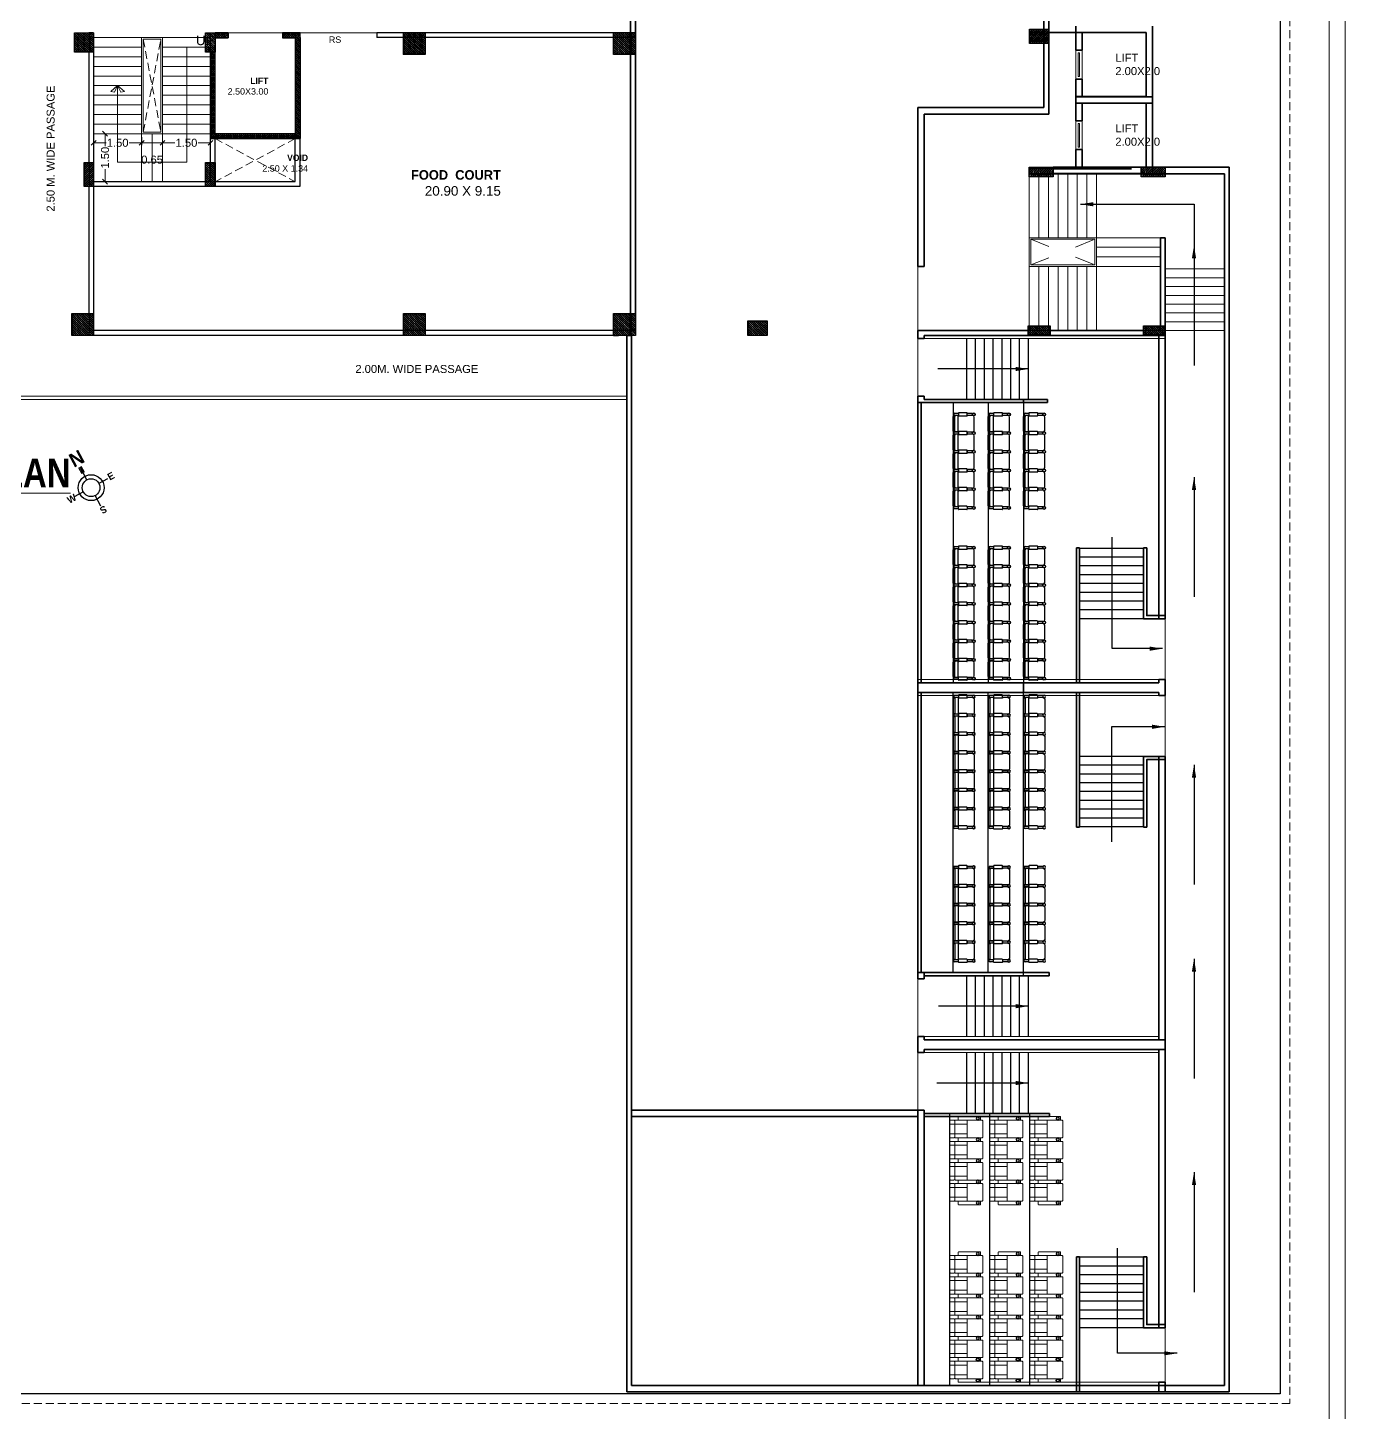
# Model space of a CAD drawing. Header units: feet. Extents: x 1354 to 2117, y 994 to 1430.
# Drawn here: x 1806.27 to 1847.45, y 1320.77 to 1364.02 of the extents above; entities that cross this region are included whole.
import ezdxf
from ezdxf.enums import TextEntityAlignment as Align

# ---------------------------------------------------------------- set-up
doc = ezdxf.new("R2010")
doc.units = ezdxf.units.FT
for name, pattern in [('ACAD_ISO02W100', [15, 12, -3]), ('ACAD_ISO03W100', [30, 12, -18]), ('DASHED2', [0.375, 0.25, -0.125]), ('HIDDEN', [0.375, 0.25, -0.125])]:
    doc.linetypes.add(name, pattern=pattern)
for name, color, linetype, lineweight in [('COLUMN (DCPL)', 10, 'Continuous', 30), ('COLUMN HATCH (DCPL)', 42, 'Continuous', 5), ('DIAMENTION', 6, 'Continuous', 13), ('door', 42, 'Continuous', 9), ('Door_TMOS', 252, 'Continuous', 15), ('DUCT (DCPL)', 8, 'HIDDEN', 13), ('H', 253, 'Continuous', 5), ('LINE-1-KEY (DCPL)', 253, 'Continuous', 9), ('stair', 22, 'Continuous', 9), ('Staircase_TMOS', 129, 'Continuous', 20), ('tex', 7, 'Continuous', 15), ('Text Common_TMOS', 150, 'Continuous', 20), ('wall', 7, 'Continuous', 30), ('Wall_TMOS', 5, 'Continuous', 35), ('WIN', 230, 'Continuous', 9)]:
    doc.layers.add(name, color=color, linetype=linetype, lineweight=lineweight)
for name, color, linetype in [('Layer2', 240, 'Continuous'), ('M2 furniture', 250, 'Continuous'), ('TEXT 1 RDH', 3, 'Continuous')]:
    doc.layers.add(name, color=color, linetype=linetype)
doc.styles.add('Arial Narrow', font='arial.ttf')
doc.styles.get("Standard").update_dxf_attribs({"font": 'arial.ttf'})
doc.styles.add('STYLE1', font='arial.ttf')
doc.styles.add('TECHNICBOLD', font='teb_____.pfb', dxfattribs={"height": 0.03})
doc.dimstyles.new('2_Dim_Wrk_Medium_TMOS', dxfattribs={"dimtxt": 0.18, "dimasz": 0.15, "dimexe": 0.18, "dimexo": 0.0625, "dimgap": 0.09, "dimtad": 0, "dimdec": 3, "dimzin": 0, "dimdsep": 46, "dimtxsty": 'STYLE1', "dimblk": 'OPEN90', "dimcen": 0.09, "dimclrd": 256, "dimclre": 256, "dimclrt": 256, "dimazin": 2, "dimtfac": 1, "dimtdec": 3, "dimtofl": 0, "dimtmove": 0, "dimatfit": 3, "dimfxl": 0, "dimtolj": 1, "dimtzin": 0, "dimlwd": -1, "dimlwe": -1, "dimarcsym": 0})
doc.dimstyles.new('SITE', dxfattribs={"dimtxt": 0.25, "dimasz": 0.15, "dimexe": 0.07, "dimexo": 0.07, "dimgap": 0.05, "dimtad": 0, "dimzin": 0, "dimdsep": 46, "dimtxsty": 'Arial Narrow', "dimblk": 'OBLIQUE', "dimcen": 0.09, "dimclrd": 4, "dimclre": 3, "dimclrt": 6, "dimadec": 0, "dimazin": 0, "dimtfac": 1, "dimtofl": 0, "dimtmove": 2, "dimatfit": 3, "dimfxl": 0, "dimtolj": 1, "dimtzin": 0, "dimlwd": -1, "dimlwe": -1, "dimarcsym": 0})

# ---------------------------------------------------------------- blocks, each defined once
blk = doc.blocks.new('_Oblique')
at = {"layer": 'Layer2', "color": 0, "lineweight": -2}
blk.add_line((-0.5, -0.5), (0.5, 0.5), dxfattribs=at)
blk = doc.blocks.new('*D34')
at = {"layer": 'DEFPOINTS', "color": 0}
for p in [(1808.336, 1360.713), (1809.836, 1360.713), (1809.836, 1360.428)]:
    blk.add_point(p, dxfattribs=at)
at = {"layer": 'DIAMENTION', "color": 3}
for p, q in [((1808.336, 1360.608), (1808.336, 1360.358)), ((1809.836, 1360.608), (1809.836, 1360.358))]:
    blk.add_line(p, q, dxfattribs=at)
at = {"layer": 'DIAMENTION', "color": 4}
for p, q in [((1808.336, 1360.428), (1808.723, 1360.428)), ((1809.836, 1360.428), (1809.448, 1360.428))]:
    blk.add_line(p, q, dxfattribs=at)
at = {"layer": 'DIAMENTION', "color": 4, "xscale": 0.15, "yscale": 0.15, "zscale": 0.15, "rotation": 180}
blk.add_blockref('_Oblique', (1808.336, 1360.428), dxfattribs=at)
at = {"layer": 'DIAMENTION', "color": 4, "xscale": 0.15, "yscale": 0.15, "zscale": 0.15}
blk.add_blockref('_Oblique', (1809.836, 1360.428), dxfattribs=at)
at = {"layer": 'DIAMENTION', "color": 6, "insert": (1809.086, 1360.428), "char_height": 0.25, "attachment_point": 5, "style": 'Arial Narrow'}
blk.add_mtext('\\A1;1.50', dxfattribs=at)
blk = doc.blocks.new('*D35')
at = {"layer": 'DEFPOINTS', "color": 0}
for p in [(1809.836, 1360.82), (1810.486, 1360.713), (1810.486, 1360.428)]:
    blk.add_point(p, dxfattribs=at)
at = {"layer": 'DIAMENTION', "color": 3}
for p, q in [((1809.836, 1360.608), (1809.836, 1360.358)), ((1810.486, 1360.608), (1810.486, 1360.358))]:
    blk.add_line(p, q, dxfattribs=at)
at = {"layer": 'DIAMENTION', "color": 4}
blk.add_line((1809.836, 1360.428), (1810.486, 1360.428), dxfattribs=at)
at = {"layer": 'DIAMENTION', "color": 4, "xscale": 0.15, "yscale": 0.15, "zscale": 0.15, "rotation": 180}
blk.add_blockref('_Oblique', (1809.836, 1360.428), dxfattribs=at)
at = {"layer": 'DIAMENTION', "color": 4, "xscale": 0.15, "yscale": 0.15, "zscale": 0.15}
blk.add_blockref('_Oblique', (1810.486, 1360.428), dxfattribs=at)
at = {"layer": 'DIAMENTION', "color": 6, "insert": (1810.161, 1359.9), "char_height": 0.25, "attachment_point": 5, "style": 'Arial Narrow'}
blk.add_mtext('\\A1;0.65', dxfattribs=at)
blk = doc.blocks.new('*D36')
at = {"layer": 'DEFPOINTS', "color": 0}
for p in [(1810.486, 1360.713), (1811.986, 1360.713), (1811.986, 1360.428)]:
    blk.add_point(p, dxfattribs=at)
at = {"layer": 'DIAMENTION', "color": 3}
for p, q in [((1810.486, 1360.608), (1810.486, 1360.358)), ((1811.986, 1360.608), (1811.986, 1360.358))]:
    blk.add_line(p, q, dxfattribs=at)
at = {"layer": 'DIAMENTION', "color": 4}
for p, q in [((1810.486, 1360.428), (1810.873, 1360.428)), ((1811.986, 1360.428), (1811.598, 1360.428))]:
    blk.add_line(p, q, dxfattribs=at)
at = {"layer": 'DIAMENTION', "color": 4, "xscale": 0.15, "yscale": 0.15, "zscale": 0.15, "rotation": 180}
blk.add_blockref('_Oblique', (1810.486, 1360.428), dxfattribs=at)
at = {"layer": 'DIAMENTION', "color": 4, "xscale": 0.15, "yscale": 0.15, "zscale": 0.15}
blk.add_blockref('_Oblique', (1811.986, 1360.428), dxfattribs=at)
at = {"layer": 'DIAMENTION', "color": 6, "insert": (1811.236, 1360.428), "char_height": 0.25, "attachment_point": 5, "style": 'Arial Narrow'}
blk.add_mtext('\\A1;1.50', dxfattribs=at)
blk = doc.blocks.new('*D37')
at = {"layer": 'DEFPOINTS', "color": 0}
for p in [(1808.67, 1360.713), (1808.692, 1360.713), (1808.67, 1359.213)]:
    blk.add_point(p, dxfattribs=at)
at = {"layer": 'DIAMENTION', "color": 3}
for p, q in [((1808.692, 1360.713), (1808.762, 1360.713)), ((1808.692, 1359.213), (1808.762, 1359.213))]:
    blk.add_line(p, q, dxfattribs=at)
at = {"layer": 'DIAMENTION', "color": 4}
for p, q in [((1808.692, 1360.713), (1808.692, 1360.326)), ((1808.692, 1359.213), (1808.692, 1359.601))]:
    blk.add_line(p, q, dxfattribs=at)
at = {"layer": 'DIAMENTION', "color": 4, "xscale": 0.15, "yscale": 0.15, "zscale": 0.15}
for p, rotation in [((1808.692, 1360.713), 90), ((1808.692, 1359.213), 270)]:
    blk.add_blockref('_Oblique', p, dxfattribs=dict(at, rotation=rotation))
at = {"layer": 'DIAMENTION', "color": 6, "insert": (1808.692, 1359.963), "char_height": 0.25, "attachment_point": 5, "rotation": 90, "style": 'Arial Narrow'}
blk.add_mtext('\\A1;1.50', dxfattribs=at)
blk = doc.blocks.new('sofa 25ctc')
at = {"linetype": 'ACAD_ISO02W100', "lineweight": 13}
for p, q in [((5538.648, 489.3, 0.003), (5538.648, 488.784, 0.003)), ((5538.935, 489.3, 0.003), (5538.935, 488.784, 0.003))]:
    blk.add_line(p, q, dxfattribs=at)
at = {"color": 1, "lineweight": 13, "elevation": 0.003}
for points in [[(5538.432, 489.048), (5538.516, 489.048, -0.414214), (5538.528, 489.036), (5538.528, 488.391, -0.414214), (5538.516, 488.379), (5538.432, 488.379, -0.414214), (5538.42, 488.391), (5538.42, 489.036, -0.414214)], [(5538.516, 489.048), (5538.432, 489.048, 0.414214), (5538.42, 489.036), (5538.42, 488.391, 0.414214), (5538.432, 488.379), (5538.516, 488.379, 0.414214), (5538.528, 488.391), (5538.528, 489.036, 0.414214)], [(5539.031, 489.154), (5538.552, 489.154, 0.414214), (5538.528, 489.13), (5538.528, 488.784), (5539.055, 488.784), (5539.055, 489.13, 0.414214)], [(5539.067, 489.048), (5539.151, 489.048, -0.414214), (5539.163, 489.036), (5539.163, 488.391, -0.414214), (5539.151, 488.379), (5539.067, 488.379, -0.414214), (5539.055, 488.391), (5539.055, 489.036, -0.414214)], [(5539.151, 489.048), (5539.067, 489.048, 0.414214), (5539.055, 489.036), (5539.055, 488.391, 0.414214), (5539.067, 488.379), (5539.151, 488.379, 0.414214), (5539.163, 488.391), (5539.163, 489.036, 0.414214)], [(5539.055, 488.784), (5538.528, 488.784), (5538.528, 488.331, 0.414214), (5538.552, 488.307), (5539.031, 488.307, 0.414214), (5539.055, 488.331)]]:
    blk.add_lwpolyline(points, format="xyb", close=True, dxfattribs=at)
at = {"color": 5, "linetype": 'ACAD_ISO02W100', "lineweight": 13, "elevation": 0.003}
blk.add_lwpolyline([(5539.031, 489.3), (5538.552, 489.3, 0.414214), (5538.528, 489.276), (5538.528, 489.178, 0.414214), (5538.552, 489.154), (5539.031, 489.154, 0.414214), (5539.055, 489.178), (5539.055, 489.276, 0.414214)], format="xyb", close=True, dxfattribs=at)
at = {"color": 116}
for centre, radius in [((5538.474, 488.459, 0.003), 0.0491), ((5538.474, 488.459, 0.003), 0.0441), ((5539.109, 488.459, 0.003), 0.0491), ((5539.109, 488.459, 0.003), 0.0441)]:
    blk.add_circle(centre, radius, dxfattribs=at)
blk = doc.blocks.new('22 CTC CHAIR')
at = {"layer": 'M2 furniture', "ltscale": 50}
for p, q in [((-0.7, 18.8), (-0.7, 3.2)), ((1.3, 20.8), (7.6, 20.8)), ((1.4, 23.1), (7.6, 23.1)), ((1.4, 20.9), (7.6, 20.9)), ((7.6, 20.6), (7.6, 23.4)), ((8.1, 23.9), (17.6, 23.9)), ((8.1, 20.1), (17.6, 20.1)), ((18.1, 23.4), (18.1, 20.6)), ((18.1, 23.1), (23.4, 23.1)), ((18.1, 20.9), (23.4, 20.9)), ((18.1, 20.7), (21.3, 20.7)), ((18.3, 20.7), (18.3, 1.3)), ((22.2, 19.6), (22.2, 19.6)), ((22.3, 19.6), (22.3, 2.4)), ((23.4, 23.1), (23.4, 20.9)), ((24.3, 19.6), (24.3, 2.4)), ((1.3, 1.2), (7.6, 1.2)), ((1.4, 1.1), (7.6, 1.1)), ((7.6, 1.4), (7.6, -1.4)), ((8.1, 1.9), (17.6, 1.9)), ((8.1, 1.9), (17.6, 1.9)), ((18.1, -1.4), (18.1, 1.4)), ((18.1, 1.3), (21.3, 1.3)), ((18.1, 1.1), (23.4, 1.1)), ((23.4, -1.1), (23.4, 1.1)), ((1.4, -1.1), (7.6, -1.1)), ((8.1, -1.9), (17.6, -1.9)), ((18.1, -1.1), (23.4, -1.1)), ((22.2, -2.4), (22.2, -2.4))]:
    blk.add_line(p, q, dxfattribs=at)
for centre, radius in [((0, 22), 1.75), ((0, 22), 1.5), ((0, 0), 1.75), ((0, 0), 1.5)]:
    blk.add_circle(centre, radius, dxfattribs=at)
for centre, radius, start, end in [((1.3, 18.8, 0), 2, 90, 180), ((8.1, 23.4, 0), 0.5, 90, 180), ((8.1, 20.6, 0), 0.5, 180, 270), ((17.6, 23.4), 0.5, 0, 90), ((17.6, 20.6), 0.5, 270, 0), ((21.3, 19.7, 0), 1, 0, 90), ((23.3, 19.6), 1, 0, 180), ((1.3, 3.2, 0), 2, 180, 270), ((8.1, 1.4, 0), 0.5, 90, 180), ((8.1, 1.4, 0), 0.5, 90, 180), ((17.6, 1.4), 0.5, 0, 90), ((17.6, 1.4), 0.5, 0, 90), ((21.3, 2.3, 0), 1, 270, 0), ((23.3, 2.4), 1, 180, 0), ((8.1, -1.4, 0), 0.5, 180, 270), ((17.6, -1.4), 0.5, 270, 0)]:
    blk.add_arc(centre, radius, start, end, dxfattribs=at)
blk = doc.blocks.new('_Open90')
at = {"color": 0, "linetype": 'ByBlock', "lineweight": -2}
for p, q in [((0, 0), (-1, 0)), ((-0.5, 0.5), (0, 0)), ((0, 0), (-0.5, -0.5))]:
    blk.add_line(p, q, dxfattribs=at)

msp = doc.modelspace()

# ---------------------------------------------------------------- hatches: boundary and pattern name
at = {"layer": 'COLUMN HATCH (DCPL)'}
h = msp.add_hatch(dxfattribs=at)
h.set_pattern_fill('SACNCR', color=256, scale=0.5, angle=450, style=0)
h.set_pattern_definition([(135, (7901.90748, 1047.543773), (-0.03314563037, -0.03314563037), []), (135, (7901.90748, 1047.57692), (-0.03314563037, -0.03314563037), [0, -0.046875])])
h.paths.add_polyline_path([(1807.7356, 1363.2624), (1807.7356, 1363.8624), (1808.3356, 1363.8624), (1808.3356, 1363.2624)], flags=0)
h = msp.add_hatch(dxfattribs=at)
h.set_pattern_fill('SACNCR', color=256, scale=0.5, angle=450, style=0)
h.set_pattern_definition([(135, (7902.05748, 1047.543773), (-0.03314563037, -0.03314563037), []), (135, (7902.05748, 1047.57692), (-0.03314563037, -0.03314563037), [0, -0.046875])])
h.paths.add_polyline_path([(1812.1356, 1363.2624), (1811.8356, 1363.2624), (1811.8356, 1363.8624), (1812.1356, 1363.8624)], flags=0)
h = msp.add_hatch(dxfattribs=at)
h.set_pattern_fill('SACNCR', color=256, scale=0.5, angle=450, style=0)
h.set_pattern_definition([(135, (-107.014676, 17914.97945), (-0.03314563037, -0.03314563037), []), (135, (-107.014676, 17915.012595), (-0.03314563037, -0.03314563037), [0, -0.046875])])
h.paths.add_polyline_path([(1814.7842, 1363.8624), (1814.2349, 1363.8624), (1814.2349, 1363.7124), (1814.6342, 1363.7124), (1814.6342, 1360.7124), (1812.1356, 1360.7124), (1812.1356, 1363.2624), (1811.9856, 1363.2624), (1811.9856, 1360.5624), (1814.7842, 1360.5624)])
h.paths.add_polyline_path([(1812.5349, 1363.8624), (1812.1356, 1363.8624), (1812.1356, 1363.7124), (1812.5349, 1363.7124)], flags=17)
h = msp.add_hatch(dxfattribs=at)
h.set_pattern_fill('SACNCR', color=256, scale=0.5, angle=450, style=0)
h.set_pattern_definition([(135, (7902.13178, 1047.503773), (-0.03314563037, -0.03314563037), []), (135, (7902.13178, 1047.53692), (-0.03314563037, -0.03314563037), [0, -0.046875])])
h.paths.add_polyline_path([(1818.0185, 1363.1824), (1818.0185, 1363.8624), (1818.6985, 1363.8624), (1818.6985, 1363.1824)], flags=0)
h = msp.add_hatch(dxfattribs=at)
h.set_pattern_fill('SACNCR', color=256, scale=0.5, angle=450, style=0)
h.set_pattern_definition([(135, (7902.397483, 1047.503773), (-0.03314563037, -0.03314563037), []), (135, (7902.397483, 1047.53692), (-0.03314563037, -0.03314563037), [0, -0.046875])])
h.paths.add_polyline_path([(1824.5842, 1363.1824), (1824.5842, 1363.8624), (1825.2642, 1363.8624), (1825.2642, 1363.1824)], flags=0)
h = msp.add_hatch(dxfattribs=at)
h.set_pattern_fill('SACNCR', color=256, scale=0.5, angle=360, style=0)
h.set_pattern_definition([(45, (1520.664514, 2176.4851), (-0.0331456304, 0.0331456304), []), (45, (1520.69766, 2176.4851), (-0.0331456304, 0.0331456304), [0, -0.046875])])
h.paths.add_polyline_path([(1837.5836, 1363.5282), (1837.5836, 1363.9785), (1838.1836, 1363.9785), (1838.1836, 1363.5282)])
h = msp.add_hatch(dxfattribs=at)
h.set_pattern_fill('SACNCR', color=256, scale=0.5, angle=540, style=0)
h.set_pattern_definition([(225, (2119.554293, 7453.309254), (0.03314563037, -0.03314563037), []), (225, (2119.521147, 7453.309254), (0.03314563037, -0.03314563037), [0, -0.046875])])
h.paths.add_polyline_path([(1808.3356, 1359.0624), (1808.0356, 1359.0624), (1808.0356, 1359.8124), (1808.3356, 1359.8124)], flags=0)
h = msp.add_hatch(dxfattribs=at)
h.set_pattern_fill('SACNCR', color=256, scale=0.5, angle=450, style=0)
h.set_pattern_definition([(135, (7902.05748, 1048.068773), (-0.03314563037, -0.03314563037), []), (135, (7902.05748, 1048.10192), (-0.03314563037, -0.03314563037), [0, -0.046875])])
h.paths.add_polyline_path([(1812.1356, 1359.0624), (1811.8356, 1359.0624), (1811.8356, 1359.8124), (1812.1356, 1359.8124)], flags=0)
h = msp.add_hatch(dxfattribs=at)
h.set_pattern_fill('SACNCR', color=256, scale=0.5, angle=540, style=0)
h.set_pattern_definition([(225, (2147.795615, 540.63728), (0.0331456304, -0.0331456304), []), (225, (2147.76247, 540.63728), (0.0331456304, -0.0331456304), [0, -0.046875])])
h.paths.add_polyline_path([(1838.3266, 1359.6692), (1838.3266, 1359.3696), (1837.5766, 1359.3696), (1837.5766, 1359.6692)])
h = msp.add_hatch(dxfattribs=at)
h.set_pattern_fill('SACNCR', color=256, scale=0.5, angle=540, style=0)
h.set_pattern_definition([(225, (2151.295615, 540.63728), (0.0331456304, -0.0331456304), []), (225, (2151.26247, 540.63728), (0.0331456304, -0.0331456304), [0, -0.046875])])
h.paths.add_polyline_path([(1841.8266, 1359.6692), (1841.8266, 1359.3696), (1841.0766, 1359.3696), (1841.0766, 1359.6692)])
h = msp.add_hatch(dxfattribs=at)
h.set_pattern_fill('SACNCR', color=256, scale=0.5, angle=450, style=0)
h.set_pattern_definition([(135, (7901.86748, 1048.033773), (-0.03314563037, -0.03314563037), []), (135, (7901.86748, 1048.06692), (-0.03314563037, -0.03314563037), [0, -0.046875])])
h.paths.add_polyline_path([(1807.6556, 1354.4124), (1807.6556, 1355.0924), (1808.3356, 1355.0924), (1808.3356, 1354.4124)], flags=0)
h = msp.add_hatch(dxfattribs=at)
h.set_pattern_fill('SACNCR', color=256, scale=0.5, angle=450, style=0)
h.set_pattern_definition([(135, (7902.13178, 1048.033773), (-0.03314563037, -0.03314563037), []), (135, (7902.13178, 1048.06692), (-0.03314563037, -0.03314563037), [0, -0.046875])])
h.paths.add_polyline_path([(1818.0185, 1354.4124), (1818.0185, 1355.0924), (1818.6985, 1355.0924), (1818.6985, 1354.4124)], flags=0)
h = msp.add_hatch(dxfattribs=at)
h.set_pattern_fill('SACNCR', color=256, scale=0.5, angle=450, style=0)
h.set_pattern_definition([(135, (7902.397483, 1048.033773), (-0.03314563037, -0.03314563037), []), (135, (7902.397483, 1048.06692), (-0.03314563037, -0.03314563037), [0, -0.046875])])
h.paths.add_polyline_path([(1824.5842, 1354.4124), (1824.5842, 1355.0924), (1825.2642, 1355.0924), (1825.2642, 1354.4124)], flags=0)
h = msp.add_hatch(dxfattribs=at)
h.set_pattern_fill('SACNCR', color=256, scale=0.5, angle=450, style=0)
h.set_pattern_definition([(135, (7912.817377, 1023.01166), (-0.03314563037, -0.03314563037), []), (135, (7912.817377, 1023.044807), (-0.03314563037, -0.03314563037), [0, -0.046875])])
h.paths.add_polyline_path([(1828.7841, 1354.412), (1828.7841, 1354.8629), (1829.3841, 1354.8629), (1829.3841, 1354.412)])
h = msp.add_hatch(dxfattribs=at)
h.set_pattern_fill('SACNCR', color=256, scale=0.5, angle=450, style=0)
h.set_pattern_definition([(135, (1015.358876, 1055.145325), (-0.0331456304, -0.0331456304), []), (135, (1015.358876, 1055.17847), (-0.0331456304, -0.0331456304), [0, -0.046875])])
h.paths.add_polyline_path([(1837.5431, 1354.4177), (1837.5431, 1354.7146), (1838.2231, 1354.7146), (1838.2231, 1354.4177)])
h = msp.add_hatch(dxfattribs=at)
h.set_pattern_fill('SACNCR', color=256, scale=0.5, angle=450, style=0)
h.set_pattern_definition([(135, (1018.962426, 1055.145325), (-0.0331456304, -0.0331456304), []), (135, (1018.962426, 1055.17847), (-0.0331456304, -0.0331456304), [0, -0.046875])])
h.paths.add_polyline_path([(1841.1467, 1354.4177), (1841.1467, 1354.7146), (1841.8267, 1354.7146), (1841.8267, 1354.4177)])

# ---------------------------------------------------------------- linework, layer by layer
at = {"color": 116}
for p, q in [((1835.623, 1352.4122), (1835.623, 1354.313)), ((1835.898, 1352.4122), (1835.898, 1354.313)), ((1836.173, 1352.4122), (1836.173, 1354.313)), ((1836.448, 1352.4122), (1836.448, 1354.313)), ((1836.723, 1352.4122), (1836.723, 1354.313)), ((1836.998, 1352.4122), (1836.998, 1354.313)), ((1837.273, 1352.4122), (1837.273, 1354.313)), ((1837.548, 1352.4122), (1837.548, 1354.313)), ((1835.193, 1352.3122), (1835.193, 1343.5592)), ((1836.293, 1352.3122), (1836.293, 1343.5592)), ((1837.393, 1352.4122), (1837.393, 1343.5592)), ((1841.1466, 1347.7592), (1839.1466, 1347.7592)), ((1841.1466, 1347.4842), (1839.1466, 1347.4842)), ((1841.1466, 1347.2092), (1839.1466, 1347.2092)), ((1841.1466, 1347.2092), (1839.1466, 1347.2092)), ((1841.1466, 1346.9342), (1839.1466, 1346.9342)), ((1841.1466, 1346.6592), (1839.1466, 1346.6592)), ((1841.1466, 1346.3842), (1839.1466, 1346.3842)), ((1841.1466, 1346.1092), (1839.1466, 1346.1092)), ((1841.1466, 1345.8342), (1839.1466, 1345.8342)), ((1841.1466, 1345.5592), (1839.1466, 1345.5592)), ((1835.193, 1334.5062), (1835.193, 1343.2592)), ((1836.293, 1334.5062), (1836.293, 1343.2592)), ((1837.393, 1334.4062), (1837.393, 1343.2592)), ((1841.1466, 1341.2592), (1839.1466, 1341.2592)), ((1841.1466, 1340.9842), (1839.1466, 1340.9842)), ((1841.1466, 1340.7092), (1839.1466, 1340.7092)), ((1841.1466, 1340.4342), (1839.1466, 1340.4342)), ((1841.1466, 1340.1592), (1839.1466, 1340.1592)), ((1841.1466, 1339.8842), (1839.1466, 1339.8842)), ((1841.1466, 1339.6092), (1839.1466, 1339.6092)), ((1841.1466, 1339.6092), (1839.1466, 1339.6092)), ((1841.1466, 1339.3342), (1839.1466, 1339.3342)), ((1841.1466, 1339.0592), (1839.1466, 1339.0592)), ((1835.623, 1332.5062), (1835.623, 1334.407)), ((1835.898, 1332.5062), (1835.898, 1334.407)), ((1836.173, 1332.5062), (1836.173, 1334.407)), ((1836.448, 1332.5062), (1836.448, 1334.407)), ((1836.723, 1332.5062), (1836.723, 1334.407)), ((1836.998, 1332.5062), (1836.998, 1334.407)), ((1837.273, 1332.5062), (1837.273, 1334.407)), ((1837.548, 1332.5062), (1837.548, 1334.407)), ((1834.293, 1332.4062), (1834.293, 1332.5062)), ((1835.623, 1330.1062), (1835.623, 1332.007)), ((1835.898, 1330.1062), (1835.898, 1332.007)), ((1836.173, 1330.1062), (1836.173, 1332.007)), ((1836.448, 1330.1062), (1836.448, 1332.007)), ((1836.723, 1330.1062), (1836.723, 1332.007)), ((1836.998, 1330.1062), (1836.998, 1332.007)), ((1837.273, 1330.1062), (1837.273, 1332.007)), ((1837.548, 1330.1062), (1837.548, 1332.007)), ((1835.0932, 1321.6062), (1835.0932, 1330.1062)), ((1836.3432, 1321.6062), (1836.3432, 1330.1062)), ((1837.5932, 1321.6062), (1837.5932, 1330.1062)), ((1841.1466, 1325.6111), (1839.1466, 1325.6111)), ((1841.1466, 1325.3361), (1839.1466, 1325.3361)), ((1841.1466, 1325.0611), (1839.1466, 1325.0611)), ((1841.1466, 1325.0611), (1839.1466, 1325.0611)), ((1841.1466, 1324.7861), (1839.1466, 1324.7861)), ((1841.1466, 1324.5111), (1839.1466, 1324.5111)), ((1841.1466, 1324.2361), (1839.1466, 1324.2361)), ((1841.1466, 1323.9611), (1839.1466, 1323.9611)), ((1841.1466, 1323.6861), (1839.1466, 1323.6861)), ((1841.1466, 1323.4111), (1839.1466, 1323.4111))]:
    msp.add_line(p, q, dxfattribs=at)
at = {"color": 7, "lineweight": 20}
for points in [[(1761.6809, 1388.9386), (1847.4521, 1388.9386), (1847.4521, 1308.7994), (1761.6809, 1308.7994)], [(1762.1809, 1388.4386), (1846.9521, 1388.4386), (1846.9521, 1309.2994), (1762.1809, 1309.2994)]]:
    msp.add_lwpolyline(points, close=True, dxfattribs=at)
at = {"layer": 'COLUMN (DCPL)'}
for points in [[(1807.7356, 1363.2624), (1807.7356, 1363.8624), (1808.3356, 1363.8624), (1808.3356, 1363.2624)], [(1812.1356, 1363.2624), (1811.8356, 1363.2624), (1811.8356, 1363.8624), (1812.1356, 1363.8624)], [(1814.7842, 1363.8624), (1814.2349, 1363.8624), (1814.2349, 1363.7124), (1814.6342, 1363.7124), (1814.6342, 1360.7124), (1812.1356, 1360.7124), (1812.1356, 1363.2624), (1811.9856, 1363.2624), (1811.9856, 1360.5624), (1814.7842, 1360.5624)], [(1812.5349, 1363.8624), (1812.1356, 1363.8624), (1812.1356, 1363.7124), (1812.5349, 1363.7124)], [(1818.0185, 1363.1824), (1818.0185, 1363.8624), (1818.6985, 1363.8624), (1818.6985, 1363.1824)], [(1824.5842, 1363.1824), (1824.5842, 1363.8624), (1825.2642, 1363.8624), (1825.2642, 1363.1824)], [(1837.5836, 1363.5282), (1837.5836, 1363.9785), (1838.1836, 1363.9785), (1838.1836, 1363.5282)], [(1808.3356, 1359.0624), (1808.0356, 1359.0624), (1808.0356, 1359.8124), (1808.3356, 1359.8124)], [(1812.1356, 1359.0624), (1811.8356, 1359.0624), (1811.8356, 1359.8124), (1812.1356, 1359.8124)], [(1838.3266, 1359.6692), (1838.3266, 1359.3696), (1837.5766, 1359.3696), (1837.5766, 1359.6692)], [(1841.8266, 1359.6692), (1841.8266, 1359.3696), (1841.0766, 1359.3696), (1841.0766, 1359.6692)], [(1807.6556, 1354.4124), (1807.6556, 1355.0924), (1808.3356, 1355.0924), (1808.3356, 1354.4124)], [(1818.0185, 1354.4124), (1818.0185, 1355.0924), (1818.6985, 1355.0924), (1818.6985, 1354.4124)], [(1824.5842, 1354.4124), (1824.5842, 1355.0924), (1825.2642, 1355.0924), (1825.2642, 1354.4124)], [(1828.7841, 1354.4126), (1828.7841, 1354.8629), (1829.3841, 1354.8629), (1829.3841, 1354.4126)], [(1837.5431, 1354.4177), (1837.5431, 1354.7146), (1838.2231, 1354.7146), (1838.2231, 1354.4177)], [(1841.1467, 1354.4177), (1841.1467, 1354.7146), (1841.8267, 1354.7146), (1841.8267, 1354.4177)]]:
    msp.add_lwpolyline(points, close=True, dxfattribs=at)
at = {"layer": 'DIAMENTION', "linetype": 'DASHED2'}
for p, q in [((1809.8856, 1360.763), (1810.4356, 1363.663)), ((1809.8856, 1363.663), (1810.4356, 1360.763))]:
    msp.add_line(p, q, dxfattribs=at)
at = {"layer": 'door'}
for p, q in [((1834.093, 1356.5637), (1834.093, 1354.563)), ((1834.093, 1354.313), (1834.093, 1352.5122)), ((1841.8266, 1343.6592), (1841.8266, 1345.5592)), ((1841.8266, 1343.1592), (1841.8266, 1341.2592)), ((1834.093, 1334.3062), (1834.093, 1332.5062)), ((1834.093, 1332.0062), (1834.093, 1330.2062)), ((1841.8266, 1321.7062), (1841.8266, 1323.4111))]:
    msp.add_line(p, q, dxfattribs=at)
at = {"layer": 'Door_TMOS'}
for points in [[(1839.0272, 1362.4203), (1839.2272, 1362.4203), (1839.2272, 1363.3203), (1839.0272, 1363.3203)], [(1839.1072, 1362.5003), (1839.1472, 1362.5003), (1839.1472, 1363.2403), (1839.1072, 1363.2403)], [(1839.0272, 1360.2144), (1839.2272, 1360.2144), (1839.2272, 1361.1144), (1839.0272, 1361.1144)], [(1839.1072, 1360.2944), (1839.1472, 1360.2944), (1839.1472, 1361.0344), (1839.1072, 1361.0344)]]:
    msp.add_lwpolyline(points, close=True, dxfattribs=at)
at = {"layer": 'DUCT (DCPL)'}
for p, q in [((1812.1356, 1360.5582), (1814.6342, 1359.213)), ((1814.6342, 1360.5582), (1812.1356, 1359.213))]:
    msp.add_line(p, q, dxfattribs=at)
at = {"layer": 'H', "linetype": 'HIDDEN'}
msp.add_lwpolyline([(1764.2261, 1386.4444), (1845.7211, 1386.4444), (1845.7211, 1321.044), (1764.2261, 1321.044)], close=True, dxfattribs=at)
at = {"layer": 'LINE-1-KEY (DCPL)'}
for points in [[(1834.093, 1354.313), (1834.293, 1354.313)], [(1834.293, 1354.313), (1841.8266, 1354.313)], [(1841.6266, 1343.6592), (1834.093, 1343.6592)], [(1834.093, 1343.1592), (1841.6266, 1343.1592)], [(1841.6266, 1332.5062), (1834.293, 1332.5062)], [(1834.293, 1332.0062), (1841.6266, 1332.0062)], [(1841.8266, 1321.7062), (1835.9432, 1321.7062)]]:
    msp.add_lwpolyline(points, dxfattribs=at)
at = {"layer": 'stair'}
for p, q in [((1812.5349, 1363.8624), (1814.2349, 1363.8624)), ((1811.9856, 1363.713), (1808.3356, 1363.713)), ((1809.8356, 1363.413), (1808.3356, 1363.413)), ((1809.8356, 1363.713), (1809.8356, 1359.213)), ((1810.4856, 1363.713), (1809.8356, 1363.713)), ((1810.4356, 1363.663), (1809.8856, 1363.663)), ((1809.8856, 1363.663), (1809.8856, 1360.763)), ((1810.4356, 1360.763), (1810.4356, 1363.663)), ((1810.4856, 1359.213), (1810.4856, 1363.713)), ((1811.9856, 1363.413), (1810.4856, 1363.413)), ((1809.8356, 1363.113), (1808.3356, 1363.113)), ((1811.9856, 1363.113), (1810.4856, 1363.113)), ((1809.8356, 1362.813), (1808.3356, 1362.813)), ((1811.9856, 1362.813), (1810.4856, 1362.813)), ((1809.8356, 1362.513), (1808.3356, 1362.513)), ((1809.8356, 1362.213), (1808.3356, 1362.213)), ((1811.9856, 1362.513), (1810.4856, 1362.513)), ((1811.9856, 1362.213), (1810.4856, 1362.213)), ((1809.8356, 1361.913), (1808.3356, 1361.913)), ((1811.9856, 1361.913), (1810.4856, 1361.913)), ((1809.8356, 1361.613), (1808.3356, 1361.613)), ((1809.8356, 1361.313), (1808.3356, 1361.313)), ((1811.9856, 1361.613), (1810.4856, 1361.613)), ((1811.9856, 1361.313), (1810.4856, 1361.313)), ((1809.8356, 1361.013), (1808.3356, 1361.013)), ((1811.9856, 1361.013), (1810.4856, 1361.013)), ((1811.9856, 1360.713), (1808.3356, 1360.713)), ((1810.4356, 1360.763), (1809.8856, 1360.763)), ((1810.1606, 1360.713), (1810.1606, 1359.213)), ((1837.5766, 1359.4637), (1837.5766, 1357.4637)), ((1837.8766, 1359.4637), (1837.8766, 1357.4637)), ((1838.1766, 1359.4637), (1838.1766, 1357.4637)), ((1838.4766, 1359.4637), (1838.4766, 1357.4637)), ((1838.7766, 1359.4637), (1838.7766, 1357.4637)), ((1839.0766, 1359.4637), (1839.0766, 1357.4637)), ((1839.3766, 1359.4637), (1839.3766, 1357.4637)), ((1839.6766, 1359.4637), (1839.6766, 1357.4637)), ((1839.6766, 1357.4637), (1841.6766, 1357.4637)), ((1839.6766, 1357.1637), (1841.6766, 1357.1637)), ((1837.5766, 1356.5637), (1837.5766, 1354.563)), ((1837.8766, 1356.5637), (1837.8766, 1354.563)), ((1838.1766, 1356.5637), (1838.1766, 1354.563)), ((1838.4766, 1356.5637), (1838.4766, 1354.563)), ((1838.7766, 1356.5637), (1838.7766, 1354.563)), ((1839.0766, 1356.5637), (1839.0766, 1354.563)), ((1839.3766, 1356.5637), (1839.3766, 1354.563)), ((1839.6766, 1356.8637), (1841.6766, 1356.8637)), ((1839.6766, 1356.5637), (1839.6766, 1354.563)), ((1839.6766, 1356.5637), (1841.6766, 1356.5637))]:
    msp.add_line(p, q, dxfattribs=at)
for points in [[(1809.0856, 1362.213), (1809.0856, 1359.8218), (1811.245, 1359.8218), (1811.245, 1363.413)], [(1809.0856, 1362.213), (1808.8684, 1362.0342), (1808.9861, 1362.008), (1809.0856, 1362.213)], [(1809.0856, 1362.213), (1809.3029, 1362.0342), (1809.1852, 1362.008), (1809.0856, 1362.213)]]:
    msp.add_lwpolyline(points, dxfattribs=at)
at = {"layer": 'Staircase_TMOS'}
for p, q in [((1837.5766, 1357.4637), (1839.6766, 1357.4637)), ((1837.5766, 1356.5637), (1837.5766, 1357.4637)), ((1837.6266, 1357.4137), (1839.6266, 1357.4137)), ((1837.6266, 1356.6137), (1837.6266, 1357.4137)), ((1839.6266, 1357.4137), (1839.6266, 1356.6137)), ((1839.6766, 1357.4637), (1839.6766, 1356.5637)), ((1837.5766, 1356.5637), (1839.6766, 1356.5637)), ((1837.6266, 1356.6137), (1839.6266, 1356.6137)), ((1841.8266, 1356.488), (1843.6766, 1356.488)), ((1841.8266, 1356.213), (1843.6766, 1356.213)), ((1841.8266, 1355.938), (1843.6766, 1355.938)), ((1841.8266, 1355.663), (1843.6766, 1355.663)), ((1841.8266, 1355.388), (1843.6766, 1355.388)), ((1841.8266, 1355.113), (1843.6766, 1355.113)), ((1841.8266, 1354.838), (1843.6766, 1354.838)), ((1841.8266, 1354.563), (1843.6766, 1354.563))]:
    msp.add_line(p, q, dxfattribs=at)
at = {"layer": 'Staircase_TMOS', "linetype": 'ACAD_ISO03W100', "ltscale": 0.05}
for p, q in [((1837.6266, 1356.6137), (1839.6266, 1357.4137)), ((1837.6266, 1357.4137), (1839.6266, 1356.6137))]:
    msp.add_line(p, q, dxfattribs=at)
at = {"layer": 'wall'}
for p, q in [((1808.3356, 1363.863), (1808.1856, 1363.863)), ((1808.1856, 1363.863), (1808.1856, 1354.413)), ((1808.3356, 1363.863), (1808.3356, 1359.213)), ((1811.9856, 1359.213), (1811.9856, 1363.863)), ((1812.5349, 1363.8624), (1812.1356, 1363.8624)), ((1812.4349, 1363.7124), (1812.4349, 1363.8624)), ((1812.5349, 1363.8624), (1812.5349, 1363.7124)), ((1814.6342, 1363.863), (1814.6342, 1360.5624)), ((1825.2642, 1363.863), (1817.1842, 1363.863)), ((1817.1842, 1363.863), (1817.1842, 1363.713)), ((1825.2642, 1363.863), (1824.5842, 1363.863)), ((1812.1356, 1359.213), (1812.1356, 1363.713)), ((1812.4349, 1363.7124), (1812.1356, 1363.7124)), ((1812.5349, 1363.7124), (1812.1356, 1363.7124)), ((1814.7842, 1363.713), (1814.7842, 1360.5624)), ((1825.2642, 1363.713), (1817.1842, 1363.713)), ((1839.0246, 1361.5513), (1839.0245, 1361.3213)), ((1814.6342, 1360.7124), (1812.1356, 1360.7124)), ((1814.6342, 1360.5624), (1812.1356, 1360.5624)), ((1811.9856, 1359.213), (1808.3356, 1359.213)), ((1838.3266, 1359.465), (1841.4272, 1359.4644)), ((1811.9856, 1359.063), (1808.1856, 1359.063)), ((1808.3356, 1359.063), (1808.3356, 1354.563)), ((1825.2642, 1354.563), (1808.3356, 1354.563)), ((1825.2642, 1354.413), (1808.3356, 1354.413)), ((1807.9739, 1350.0854), (1807.8704, 1350.2783)), ((1808.1237, 1349.8987), (1807.9089, 1350.2989)), ((1808.0509, 1350.1267), (1807.9474, 1350.3196)), ((1808.7684, 1349.9299), (1808.4993, 1349.7855)), ((1807.7413, 1349.3787), (1808.0105, 1349.5231)), ((1808.5638, 1349.0786), (1808.386, 1349.4099))]:
    msp.add_line(p, q, dxfattribs=at)
msp.add_lwpolyline([(1764.5261, 1386.1444), (1845.4211, 1386.1444), (1845.4211, 1321.344), (1764.5261, 1321.344)], close=True, dxfattribs=at)
for points in [[(1812.1356, 1359.07), (1814.7842, 1359.07), (1814.7842, 1360.5624)], [(1812.1356, 1359.22), (1814.6342, 1359.22), (1814.6342, 1360.5624)]]:
    msp.add_lwpolyline(points, dxfattribs=at)
for radius in [0.4048, 0.2774]:
    msp.add_circle((1808.2549, 1349.6543), radius, dxfattribs=at)
at = {"layer": 'Wall_TMOS'}
for p, q in [((1838.1842, 1361.3258), (1838.1842, 1381.5847)), ((1838.0342, 1361.5258), (1838.0342, 1381.4347)), ((1824.5842, 1363.863), (1824.7342, 1363.863)), ((1825.1142, 1363.863), (1825.1142, 1354.413)), ((1825.2642, 1363.863), (1825.2642, 1354.413)), ((1838.1836, 1363.8703), (1841.2272, 1363.8703)), ((1839.0272, 1364.0703), (1839.0272, 1363.8703)), ((1839.0272, 1363.8703), (1839.0272, 1363.3203)), ((1839.2272, 1363.8703), (1839.2272, 1363.3203)), ((1841.2272, 1363.8703), (1841.2272, 1361.8703)), ((1841.4272, 1361.6703), (1841.4272, 1364.0703)), ((1839.2272, 1363.3203), (1839.0272, 1363.3203)), ((1839.2272, 1363.3203), (1839.0272, 1363.3203)), ((1841.4272, 1363.1663), (1841.4272, 1363.0663)), ((1839.2272, 1362.4203), (1839.0272, 1362.4203)), ((1839.0272, 1362.4203), (1839.0272, 1361.8703)), ((1839.2272, 1362.4203), (1839.0272, 1362.4203)), ((1839.2272, 1362.4203), (1839.2272, 1361.8703)), ((1841.2272, 1361.8703), (1839.0272, 1361.8703)), ((1839.0272, 1361.8703), (1839.0272, 1361.6703)), ((1839.2272, 1361.8644), (1839.0272, 1361.8644)), ((1839.0272, 1361.8644), (1839.0272, 1361.6644)), ((1839.0272, 1361.6703), (1839.0272, 1361.8203)), ((1839.0272, 1361.6703), (1841.4272, 1361.6703)), ((1839.0272, 1361.6644), (1841.2272, 1361.6644)), ((1839.0272, 1361.6644), (1839.0272, 1361.1144)), ((1841.4272, 1361.8644), (1839.2272, 1361.8644)), ((1839.2272, 1361.6644), (1839.2272, 1361.1144)), ((1841.2272, 1361.6644), (1841.2272, 1359.6644)), ((1841.4272, 1359.4644), (1841.4272, 1361.8644)), ((1834.093, 1361.5258), (1834.093, 1356.5637)), ((1838.0342, 1361.5258), (1834.093, 1361.5258)), ((1834.293, 1361.3258), (1834.293, 1356.5637)), ((1838.1842, 1361.3258), (1834.293, 1361.3258)), ((1839.2272, 1361.1144), (1839.0272, 1361.1144)), ((1839.2272, 1361.1144), (1839.0272, 1361.1144)), ((1841.4272, 1360.9604), (1841.4272, 1360.8604)), ((1839.0272, 1360.2144), (1839.0272, 1359.6644)), ((1839.2272, 1360.2144), (1839.0272, 1360.2144)), ((1839.2272, 1360.2144), (1839.0272, 1360.2144)), ((1839.2272, 1360.2144), (1839.2272, 1359.6644)), ((1837.5766, 1359.6137), (1840.7648, 1359.6137)), ((1837.5766, 1359.4637), (1837.5766, 1359.6137)), ((1841.2272, 1359.6644), (1838.3266, 1359.665)), ((1838.3266, 1359.665), (1838.3266, 1359.465)), ((1838.3266, 1359.465), (1838.3266, 1359.615)), ((1840.9148, 1359.6692), (1841.0766, 1359.6692)), ((1841.0766, 1359.6692), (1843.8266, 1359.6692)), ((1843.8266, 1321.4062), (1843.8266, 1359.6692)), ((1837.5766, 1359.4637), (1843.6766, 1359.4637)), ((1838.3266, 1359.465), (1841.4272, 1359.4644)), ((1843.6766, 1321.6062), (1843.6766, 1359.4637)), ((1841.6743, 1357.4637), (1841.6743, 1354.563)), ((1841.6766, 1357.4637), (1841.8266, 1357.4637)), ((1841.8266, 1357.4637), (1841.8266, 1353.9948)), ((1834.293, 1356.5637), (1834.093, 1356.5637)), ((1824.5842, 1354.413), (1824.7342, 1354.413)), ((1824.9932, 1321.4062), (1824.9932, 1354.4124)), ((1824.9932, 1354.4124), (1825.1432, 1354.4124)), ((1825.1432, 1321.6062), (1825.1432, 1354.4124)), ((1825.1432, 1321.6062), (1825.1432, 1354.4124)), ((1834.093, 1354.563), (1841.8266, 1354.563)), ((1834.093, 1354.313), (1834.093, 1354.563)), ((1834.093, 1354.4122), (1834.093, 1354.313)), ((1834.093, 1354.313), (1834.293, 1354.313)), ((1834.293, 1354.413), (1841.8266, 1354.413)), ((1834.293, 1354.313), (1834.293, 1354.413)), ((1841.6266, 1345.5592), (1841.6266, 1354.413)), ((1841.8266, 1345.5592), (1841.8266, 1354.413)), ((1841.8266, 1345.5592), (1841.8266, 1354.413)), ((1843.6766, 1321.6062), (1843.6766, 1354.413)), ((1824.9932, 1321.4062), (1824.9932, 1352.4129)), ((1834.093, 1352.5122), (1834.093, 1352.3122)), ((1834.293, 1352.5122), (1834.093, 1352.5122)), ((1834.093, 1352.3122), (1834.093, 1352.5122)), ((1838.1483, 1352.3122), (1834.093, 1352.3122)), ((1834.093, 1352.3122), (1834.093, 1343.5592)), ((1834.193, 1352.3122), (1834.193, 1343.5592)), ((1834.293, 1352.4122), (1834.293, 1352.5122)), ((1838.148, 1352.4122), (1834.293, 1352.4122)), ((1837.393, 1352.3122), (1837.393, 1352.4122)), ((1838.1483, 1352.3122), (1838.148, 1352.4122)), ((1841.8266, 1349.9312), (1841.8266, 1349.3622)), ((1839.0466, 1343.5592), (1839.0466, 1347.7718)), ((1839.1466, 1347.7718), (1839.0466, 1347.7718)), ((1839.1466, 1343.5592), (1839.1466, 1347.7718)), ((1841.2466, 1347.7718), (1841.1466, 1347.7718)), ((1841.2466, 1346.0622), (1841.2466, 1347.7718)), ((1841.6266, 1343.5592), (1834.093, 1343.5592)), ((1834.093, 1343.5592), (1834.093, 1343.2592)), ((1837.393, 1343.2592), (1837.393, 1343.5592)), ((1841.6266, 1343.5592), (1841.6266, 1343.6592)), ((1841.6266, 1343.6592), (1841.8266, 1343.6592)), ((1841.8266, 1343.1592), (1841.8266, 1343.6592)), ((1841.8266, 1343.5592), (1841.8266, 1343.6592)), ((1841.6266, 1343.2592), (1834.093, 1343.2592)), ((1834.093, 1343.2592), (1834.093, 1334.5062)), ((1834.193, 1343.2592), (1834.193, 1334.5062)), ((1839.0466, 1343.2592), (1839.0466, 1339.0466)), ((1839.1466, 1343.2592), (1839.1466, 1339.0466)), ((1841.6266, 1343.1592), (1841.6266, 1343.2592)), ((1841.8266, 1343.1592), (1841.6266, 1343.1592)), ((1841.8266, 1343.1592), (1841.8266, 1343.2592)), ((1841.6266, 1332.4062), (1841.6266, 1341.2592)), ((1841.8266, 1323.4111), (1841.8266, 1341.2592)), ((1841.8266, 1332.4062), (1841.8266, 1341.2592)), ((1841.2466, 1340.7562), (1841.2466, 1339.0466)), ((1839.1466, 1339.0466), (1839.0466, 1339.0466)), ((1841.2466, 1339.0466), (1841.1466, 1339.0466)), ((1838.1918, 1334.5062), (1834.093, 1334.5062)), ((1834.093, 1334.5062), (1834.093, 1334.3062)), ((1834.293, 1334.3062), (1834.293, 1334.5062)), ((1834.293, 1334.5062), (1834.293, 1334.3062)), ((1838.1918, 1334.5062), (1838.1918, 1334.4062)), ((1834.293, 1334.3062), (1834.093, 1334.3062)), ((1838.1918, 1334.4062), (1834.293, 1334.4062)), ((1834.093, 1332.5062), (1834.093, 1332.0062)), ((1834.293, 1332.4062), (1834.293, 1332.5062)), ((1834.293, 1332.5062), (1834.293, 1332.4062)), ((1841.8266, 1332.4062), (1834.293, 1332.4062)), ((1834.293, 1332.0062), (1834.093, 1332.0062)), ((1841.8266, 1332.1062), (1834.293, 1332.1062)), ((1834.293, 1332.1062), (1834.293, 1332.0062)), ((1834.293, 1332.1062), (1834.293, 1332.0062)), ((1841.6266, 1323.4111), (1841.6266, 1332.1062)), ((1841.8266, 1323.4111), (1841.8266, 1332.1062)), ((1834.293, 1330.2062), (1825.1432, 1330.2062)), ((1834.093, 1321.6062), (1834.093, 1330.2062)), ((1834.293, 1330.2062), (1834.293, 1330.1062)), ((1838.2025, 1330.1062), (1834.293, 1330.1062)), ((1834.293, 1321.6062), (1834.293, 1330.1062)), ((1838.2028, 1330.0062), (1838.2025, 1330.1062)), ((1834.093, 1330.0062), (1825.1432, 1330.0062)), ((1838.2028, 1330.0062), (1834.293, 1330.0062)), ((1839.0466, 1321.4111), (1839.0466, 1325.6236)), ((1839.1466, 1325.6236), (1839.0466, 1325.6236)), ((1839.1466, 1321.4111), (1839.1466, 1325.6236)), ((1841.2466, 1325.6236), (1841.1466, 1325.6236)), ((1841.2466, 1323.9141), (1841.2466, 1325.6236)), ((1843.6766, 1321.6062), (1825.1432, 1321.6062)), ((1843.6766, 1321.6062), (1825.1432, 1321.6062)), ((1841.6266, 1321.4062), (1841.6266, 1321.7062)), ((1841.6266, 1321.7062), (1841.8266, 1321.7062)), ((1841.8266, 1321.4062), (1841.8266, 1321.7062)), ((1841.8266, 1321.4062), (1841.8266, 1321.7062)), ((1843.8266, 1321.4062), (1824.9932, 1321.4062)), ((1843.8266, 1321.4062), (1824.9932, 1321.4062))]:
    msp.add_line(p, q, dxfattribs=at)
for points in [[(1825.1142, 1363.8673), (1825.1142, 1365.4989), (1825.2642, 1365.4989), (1825.2642, 1363.8673), (1825.1142, 1363.8673)], [(1841.8266, 1345.5592), (1841.1466, 1345.5592), (1841.1466, 1347.7718)], [(1841.8266, 1345.6592), (1841.2466, 1345.6592), (1841.2466, 1347.7718)], [(1841.8266, 1341.2592), (1841.1466, 1341.2592), (1841.1466, 1339.0466)], [(1841.8266, 1341.1592), (1841.2466, 1341.1592), (1841.2466, 1339.0466)], [(1834.293, 1332.5062), (1834.093, 1332.5062)], [(1841.8266, 1332.4062), (1834.293, 1332.4062)], [(1841.8266, 1323.4111), (1841.1466, 1323.4111), (1841.1466, 1325.6236)], [(1841.8266, 1323.5111), (1841.2466, 1323.5111), (1841.2466, 1325.6236)]]:
    msp.add_lwpolyline(points, dxfattribs=at)
at = {"layer": 'WIN'}
for p, q in [((1814.7842, 1363.8624), (1817.1842, 1363.8624)), ((1788.4356, 1352.513), (1824.9932, 1352.513)), ((1788.4356, 1352.413), (1824.9931, 1352.413))]:
    msp.add_line(p, q, dxfattribs=at)

# ---------------------------------------------------------------- block references
at = {"color": 116, "yscale": 1.03937007873957, "zscale": 1.03937007873957, "rotation": 90}
for p, xscale in [((2343.6569, 7086.4744, -0.0029), -1.03937007873957), ((2344.9069, 7086.4744, -0.0029), -1.03937007873957), ((2346.1569, 7086.4744, -0.0029), -1.03937007873957), ((2343.6569, 7085.8144, -0.0029), -1.03937007873957), ((2344.9069, 7085.8144, -0.0029), -1.03937007873957), ((2346.1569, 7085.8144, -0.0029), -1.03937007873957), ((2343.6569, 7085.1544, -0.0029), -1.03937007873957), ((2344.9069, 7085.1544, -0.0029), -1.03937007873957), ((2346.1569, 7085.1544, -0.0029), -1.03937007873957), ((2343.6569, 7084.4944, -0.0029), -1.03937007873957), ((2344.9069, 7084.4944, -0.0029), -1.03937007873957), ((2346.1569, 7084.4944, -0.0029), -1.03937007873957), ((2343.6569, 7082.2468, -0.0029), -1.03937007873957), ((2344.9069, 7082.2468, -0.0029), -1.03937007873957), ((2346.1569, 7082.2468, -0.0029), -1.03937007873957), ((2343.6569, 7081.5868, -0.0029), -1.03937007873957), ((2344.9069, 7081.5868, -0.0029), -1.03937007873957), ((2346.1569, 7081.5868, -0.0029), -1.03937007873957), ((2343.6569, 7080.9268, -0.0029), -1.03937007873957), ((2344.9069, 7080.9268, -0.0029), -1.03937007873957), ((2346.1569, 7080.9268, -0.0029), -1.03937007873957), ((2343.6569, 7080.2668, -0.0029), -1.03937007873957), ((2344.9069, 7080.2668, -0.0029), -1.03937007873957), ((2346.1569, 7080.2668, -0.0029), -1.03937007873957), ((2343.6569, 7079.6068, -0.0029), -1.03937007873957), ((2344.9069, 7079.6068, -0.0029), -1.03937007873957), ((2346.1569, 7079.6068, -0.0029), -1.03937007873957), ((2343.6569, -4434.762, -0.0029), 1.03937007873957), ((2344.9069, -4434.762, -0.0029), 1.03937007873957), ((2346.1569, -4434.762, -0.0029), 1.03937007873957)]:
    msp.add_blockref('sofa 25ctc', p, dxfattribs=dict(at, xscale=xscale))
at = {"layer": 'TEXT 1 RDH', "lineweight": -2, "xscale": 0.026554545454559, "yscale": 0.026554545454559, "zscale": 0.026554545454559, "rotation": 180}
for p in [(1835.8394, 1351.9435), (1836.9394, 1351.9435), (1838.0394, 1351.9435), (1835.8394, 1351.3593), (1836.9394, 1351.3593), (1838.0394, 1351.3593), (1835.8394, 1350.7751), (1836.9394, 1350.7751), (1838.0394, 1350.7751), (1835.8394, 1350.1909), (1836.9394, 1350.1909), (1838.0394, 1350.1909), (1835.8394, 1349.6067), (1836.9394, 1349.6067), (1838.0394, 1349.6067), (1835.8394, 1347.7774), (1836.9394, 1347.7774), (1838.0394, 1347.7774), (1835.8394, 1347.1932), (1836.9394, 1347.1932), (1838.0394, 1347.1932), (1835.8394, 1346.609), (1836.9394, 1346.609), (1838.0394, 1346.609), (1835.8394, 1346.0248), (1836.9394, 1346.0248), (1838.0394, 1346.0248), (1835.8394, 1345.4406), (1836.9394, 1345.4406), (1838.0394, 1345.4406), (1835.8394, 1344.8564), (1836.9394, 1344.8564), (1838.0394, 1344.8564), (1835.8394, 1344.2722), (1836.9394, 1344.2722), (1838.0394, 1344.2722)]:
    msp.add_blockref('22 CTC CHAIR', p, dxfattribs=at)
at = {"layer": 'TEXT 1 RDH', "lineweight": -2, "xscale": -0.026554545454559, "yscale": 0.026554545454559, "zscale": 0.026554545454559}
for p in [(1835.8394, 1342.5462), (1836.9394, 1342.5462), (1838.0394, 1342.5462), (1835.8394, 1341.962), (1836.9394, 1341.962), (1838.0394, 1341.962), (1835.8394, 1341.3778), (1836.9394, 1341.3778), (1838.0394, 1341.3778), (1835.8394, 1340.7936), (1836.9394, 1340.7936), (1838.0394, 1340.7936), (1835.8394, 1340.2094), (1836.9394, 1340.2094), (1838.0394, 1340.2094), (1835.8394, 1339.6252), (1836.9394, 1339.6252), (1838.0394, 1339.6252), (1835.8394, 1339.041), (1836.9394, 1339.041), (1838.0394, 1339.041), (1835.8394, 1337.2117), (1836.9394, 1337.2117), (1838.0394, 1337.2117), (1835.8394, 1336.6275), (1836.9394, 1336.6275), (1838.0394, 1336.6275), (1835.8394, 1336.0433), (1836.9394, 1336.0433), (1838.0394, 1336.0433), (1835.8394, 1335.4591), (1836.9394, 1335.4591), (1838.0394, 1335.4591), (1835.8394, 1334.8749), (1836.9394, 1334.8749), (1838.0394, 1334.8749)]:
    msp.add_blockref('22 CTC CHAIR', p, dxfattribs=at)

# ---------------------------------------------------------------- texts
at = {"style": 'TECHNICBOLD'}
for s, height, rotation, p in [('N', 0.4368, 28.22088, (1807.9053, 1350.3729)), ('E', 0.2184, 28.22088, (1808.9265, 1349.9203)), ('W', 0.2184, 28.22088, (1807.7012, 1349.2141)), ('S', 0.2184, 208.22088, (1808.5877, 1349.061))]:
    msp.add_text(s, height=height, rotation=rotation, dxfattribs=at).set_placement(p, align=Align.CENTER)
at = {"layer": 'tex'}
for s, insert, char_height, width, attachment_point in [('UP', (1812.1125, 1363.4745), 0.3, 1.603754, 9), ('RS', (1816.0749, 1363.5475), 0.2, 0.27083, 9), ('{\\fCentury Gothic|b1|i0|c0|p34;\\W8.24504; }{\\fCentury Gothic|b1|i0|c0|p34;LIFT}\\P{\\fArial|b0|i0|c0|p34;\\W3.13351; }2.50X3.00', (1813.796, 1362.4671), 0.2, 0.749532, 3), ('{\\fCentury Gothic|b1|i0|c0|p34;VOID}\\P2.50 X 1.34', (1815.0357, 1359.5249), 0.2, 3.15905, 9), ('{\\fCentury Gothic|b1|i0|c0|p34;FOOD  COURT}\\P{\\fArial|b0|i0|c0|p34;\\W0.33951; }20.90 X 9.15', (1821.0617, 1358.7707), 0.3, 3.048086, 9), ('2.00M. WIDE PASSAGE', (1820.3571, 1353.2345), 0.25, 6.383345, 9)]:
    msp.add_mtext(s, dxfattribs=dict(at, insert=insert, char_height=char_height, width=width, attachment_point=attachment_point))
at = {"layer": 'tex', "insert": (1807.1191, 1362.2167), "char_height": 0.25, "width": 6.165468, "attachment_point": 9, "rotation": 90}
msp.add_mtext('2.50 M. WIDE PASSAGE', dxfattribs=at)
at = {"layer": 'tex', "ltscale": 0.05, "insert": (1793.2859, 1350.5634), "char_height": 0.9, "width": 16.592959, "attachment_point": 1}
msp.add_mtext('{\\fSwis721 Cn BT|b1|i0|c0|p34;\\W5.11445;  }{\\fSwis721 Cn BT|b1|i0|c0|p34;\\LSECOND FLOOR PLAN}', dxfattribs=at)
at = {"layer": 'Text Common_TMOS', "char_height": 0.25, "attachment_point": 1, "style": 'Arial Narrow'}
for insert in [(1840.2646, 1363.2101), (1840.2646, 1361.0042)]:
    msp.add_mtext('LIFT\\P2.00X2.0', dxfattribs=dict(at, insert=insert))

# ---------------------------------------------------------------- dimensions: what is measured, and where the dimension line sits
at = {"layer": 'DIAMENTION'}
for base, p1, p2, picture, middle in [((1810.4856, 1360.4283), (1809.8356, 1360.8202), (1810.4856, 1360.713), '*D35', (1810.1606, 1359.9003)), ((1809.8356, 1360.4283), (1808.3356, 1360.713), (1809.8356, 1360.713), '*D34', (1809.0856, 1360.4283)), ((1811.9856, 1360.4283), (1810.4856, 1360.713), (1811.9856, 1360.713), '*D36', (1811.2356, 1360.4283))]:
    dim = msp.add_linear_dim(base=base, p1=p1, p2=p2, dimstyle='SITE', override={"dimfxl": 0.18}, dxfattribs=at)
    dim.commit()
    dim.dimension.update_dxf_attribs({"geometry": picture, "text_midpoint": middle})
dim = msp.add_linear_dim(base=(1808.6918, 1360.713), p1=(1808.6704, 1359.213), p2=(1808.6704, 1360.713), angle=90, dimstyle='SITE', override={"dimfxl": 0.18}, dxfattribs=at)
dim.commit()
dim.dimension.update_dxf_attribs({"geometry": '*D37', "text_midpoint": (1808.6918, 1359.963)})

# ---------------------------------------------------------------- leaders
at = {"layer": 'Layer2'}
for points in [[(1839.1779, 1358.5083), (1842.7237, 1358.5083), (1842.7237, 1356.5308)], [(1842.7237, 1357.2185), (1842.7237, 1353.4746)], [(1837.548, 1353.3626), (1834.7141, 1353.3626)], [(1842.7237, 1349.9866), (1842.7237, 1346.2427)], [(1841.7391, 1344.6252), (1840.1684, 1344.6252), (1840.1684, 1348.1051)], [(1841.8089, 1342.1852), (1840.1449, 1342.1852), (1840.1449, 1338.5877)], [(1842.7237, 1340.9995), (1842.7237, 1337.2556)], [(1842.7237, 1334.9369), (1842.7237, 1331.193)], [(1837.548, 1333.4566), (1834.7343, 1333.4566)], [(1837.548, 1331.0566), (1834.6839, 1331.0566)], [(1842.7237, 1328.2668), (1842.7237, 1324.5229)], [(1842.1943, 1322.6124), (1840.3278, 1322.6124), (1840.3278, 1325.8938)]]:
    msp.add_leader(points, dimstyle='2_Dim_Wrk_Medium_TMOS', override={"dimasz": 0.4, "dimfxl": 0.125}, dxfattribs=at)

doc.saveas('drawing.dxf')
